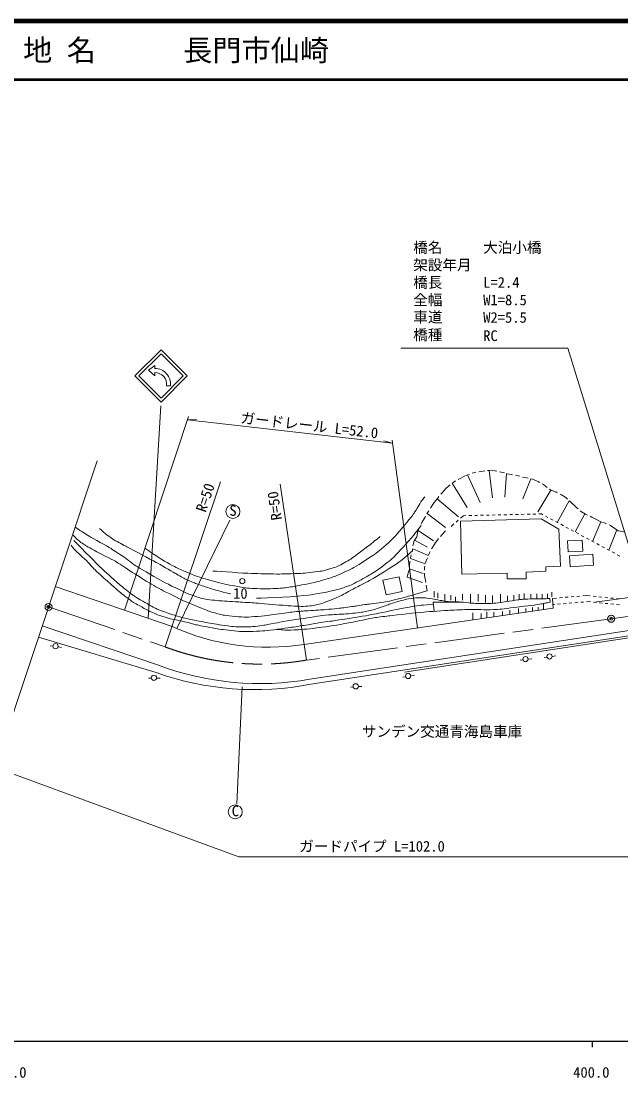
# Model space of a CAD drawing. Units: millimetres, scale not verified. Extents: x 40000 to 680000, y 20000 to 380000.
# Drawn here: x 370040 to 472914, y 198715 to 380000 of the extents above; entities that cross this region are included whole.
import ezdxf
from ezdxf.enums import TextEntityAlignment as Align

# ---------------------------------------------------------------- set-up
doc = ezdxf.new("R2010")
doc.units = ezdxf.units.MM
doc.header["$LTSCALE"] = 1000
doc.header["$PDMODE"] = 32
doc.header["$PDSIZE"] = 500
doc.linetypes.add('CHAIN', pattern=[18.5, 12, -1.5, 3.5, -1.5])
for name, color, linetype, lineweight in [('M-BGD', 7, 'Continuous', 13), ('M-BMK', 2, 'CHAIN', 13), ('M-STR-HTXT', 7, 'Continuous', 13), ('M-TTL', 2, 'Continuous', 140), ('M-TTL-BAND', 7, 'Continuous', 25), ('M-TTL-LINE', 7, 'Continuous', 50), ('M-TTL-TXT', 7, 'Continuous', 13), ('M-WORK', 1, 'Continuous', 13)]:
    doc.layers.add(name, color=color, linetype=linetype, lineweight=lineweight)
doc.layers.add('M-OTRS', color=6, linetype='Continuous')
doc.styles.add('ＭＳ ゴシック', font='')
doc.styles.get('ＭＳ ゴシック').set_extended_font_data('MS Gothic')

msp = doc.modelspace()

# ---------------------------------------------------------------- linework, layer by layer
at = {"layer": 'M-BGD'}
for centre in [(374738, 279506), (471247, 277472)]:
    msp.add_circle(centre, 600, dxfattribs=at)
msp.add_point((471247, 277472), dxfattribs=at)
at = {"layer": 'M-BMK'}
for p, q in [((471247, 277472), (541016, 287147)), ((374738, 279506), (394757, 272642)), ((471247, 277472), (418991, 270386))]:
    msp.add_line(p, q, dxfattribs=at)
msp.add_arc((411033, 316190), 46491, 249.507, 279.85616, dxfattribs=at)
at = {"layer": 'M-OTRS'}
msp.add_point((374738, 279506), dxfattribs=at)
at = {"layer": 'M-STR-HTXT'}
for p, q in [((398768, 312160), (387757, 278943)), ((400103, 311685), (398584, 311606)), ((398584, 311606), (433738, 307601)), ((432275, 308019), (433738, 307601)), ((433671, 308093), (438043, 275919)), ((407357, 236613), (479565, 236613))]:
    msp.add_line(p, q, dxfattribs=at)
msp.add_lwpolyline([(407357, 236613), (365587, 251984), (366557, 251824)], dxfattribs=at)
at = {"layer": 'M-TTL'}
msp.add_line((680000, 380000), (40000, 380000), dxfattribs=at)
at = {"layer": 'M-TTL-BAND'}
for p, q in [((40000, 205000), (579000, 205000)), ((468000, 205000), (468000, 204000))]:
    msp.add_line(p, q, dxfattribs=at)
at = {"layer": 'M-TTL-LINE'}
msp.add_line((40000, 370000), (680000, 370000), dxfattribs=at)
at = {"layer": 'M-TTL-TXT'}
msp.add_lwpolyline([(477312, 280192), (463803, 323920), (435159, 323920)], dxfattribs=at)
at = {"layer": 'M-WORK'}
for p, q in [((392999, 320948), (391874, 320110)), ((392999, 320948), (392999, 320395)), ((391874, 320110), (392999, 319153)), ((392999, 319695), (392999, 319153)), ((395672, 317445), (394967, 317445)), ((394005, 314016), (391810, 277553)), ((383072, 304567), (365047, 250363)), ((449292, 302803), (448790, 302728)), ((449560, 302836), (449292, 302803)), ((450324, 302931), (450056, 302898)), ((450324, 302931), (450868, 298212)), ((450325, 302931), (450324, 302931)), ((451319, 302846), (450325, 302931)), ((451375, 302838), (451319, 302846)), ((451633, 302788), (451375, 302838)), ((404257, 300963), (394757, 272642)), ((444304, 300972), (444220, 300918)), ((444549, 301109), (444304, 300972)), ((445230, 301489), (444986, 301353)), ((446108, 301936), (445230, 301489)), ((446673, 302172), (446108, 301936)), ((446605, 302145), (448754, 297418)), ((446923, 302263), (446673, 302172)), ((447643, 302526), (447393, 302434)), ((447764, 302556), (447643, 302526)), ((448031, 302601), (447764, 302556)), ((448790, 302728), (448524, 302683)), ((452382, 302644), (452124, 302694)), ((452701, 302561), (452382, 302644)), ((452966, 302490), (452701, 302561)), ((453269, 302404), (452983, 298317)), ((453714, 302290), (453449, 302361)), ((454075, 302226), (453714, 302290)), ((454345, 302181), (454075, 302226)), ((455108, 302053), (454838, 302098)), ((455303, 302000), (455108, 302053)), ((455565, 301921), (455303, 302000)), ((456306, 301699), (456044, 301778)), ((457465, 301505), (456115, 298063)), ((456727, 301624), (456306, 301699)), ((456995, 301577), (456727, 301624)), ((457756, 301446), (457488, 301492)), ((458447, 301142), (457756, 301446)), ((458729, 300996), (458447, 301142)), ((458969, 300862), (458729, 300996)), ((414486, 300584), (418991, 270386)), ((442851, 299761), (442249, 299083)), ((443424, 300284), (442851, 299761)), ((443626, 300445), (443424, 300284)), ((446578, 296574), (443960, 300725)), ((444220, 300918), (444018, 300757)), ((460893, 299523), (458657, 295820)), ((459645, 300485), (459405, 300618)), ((460072, 300156), (459645, 300485)), ((460285, 299992), (460072, 300156)), ((460893, 299523), (460681, 299687)), ((461736, 299237), (460893, 299523)), ((461829, 299194), (461736, 299237)), ((462067, 299070), (461829, 299194)), ((440896, 297415), (440430, 296709)), ((440917, 297444), (440896, 297415)), ((441493, 298180), (440917, 297444)), ((445064, 294949), (441380, 298041)), ((441711, 298440), (441493, 298180)), ((442249, 299083), (442032, 298824)), ((464072, 297714), (461971, 294018)), ((462748, 298714), (462510, 298838)), ((463456, 298259), (462748, 298714)), ((463527, 298199), (463456, 298259)), ((463735, 298012), (463527, 298199)), ((464315, 297492), (464107, 297679)), ((465041, 296825), (464315, 297492)), ((439823, 295738), (439652, 295457)), ((442829, 293114), (439692, 295524)), ((439994, 296012), (439823, 295738)), ((440430, 296709), (440259, 296436)), ((465385, 296491), (465041, 296825)), ((465584, 296311), (465385, 296491)), ((466154, 295796), (465955, 295976)), ((466871, 295414), (466154, 295796)), ((405839, 294366), (396727, 275790)), ((438747, 293944), (438632, 293702)), ((438773, 293989), (438747, 293944)), ((439222, 294749), (438773, 293989)), ((439392, 295030), (439222, 294749)), ((444273, 293746), (443778, 293319)), ((445030, 294399), (444651, 294072)), ((445903, 295152), (445409, 294725)), ((446343, 295162), (445903, 295152)), ((447343, 295185), (446843, 295173)), ((448343, 295208), (447843, 295197)), ((449343, 295232), (448843, 295220)), ((450342, 295255), (449843, 295243)), ((451342, 295278), (450842, 295267)), ((452342, 295302), (451842, 295290)), ((453342, 295325), (452842, 295313)), ((454341, 295348), (453841, 295337)), ((455341, 295372), (454841, 295360)), ((456341, 295395), (455841, 295383)), ((457341, 295418), (456841, 295407)), ((458340, 295442), (457840, 295430)), ((459281, 295464), (458840, 295453)), ((459524, 295333), (459281, 295464)), ((460405, 294859), (459965, 295096)), ((461286, 294386), (460846, 294623)), ((462167, 293913), (461727, 294149)), ((465053, 292363), (466747, 295476)), ((467175, 295267), (466871, 295414)), ((467929, 294903), (467625, 295050)), ((468756, 294505), (467929, 294903)), ((468070, 290741), (469487, 294104)), ((469478, 294107), (468756, 294505)), ((470225, 293902), (469478, 294107)), ((470233, 293899), (470225, 293902)), ((470460, 293789), (470233, 293899)), ((438086, 292480), (437897, 291536)), ((438303, 293009), (438086, 292480)), ((440788, 290871), (438129, 292593)), ((438418, 293250), (438303, 293009)), ((442814, 292550), (442182, 291856)), ((463048, 293440), (462608, 293676)), ((463929, 292966), (463489, 293203)), ((464810, 292493), (464370, 292730)), ((465691, 292020), (465251, 292256)), ((470879, 289232), (472218, 292723)), ((471136, 293459), (470909, 293570)), ((471895, 292953), (471136, 293459)), ((472451, 292582), (471895, 292953)), ((473405, 292360), (472451, 292582)), ((437284, 290214), (437255, 289962)), ((437472, 290827), (437284, 290214)), ((437897, 291536), (437472, 290827)), ((439727, 289743), (437542, 290951)), ((441103, 290540), (440595, 289702)), ((441436, 290968), (441103, 290540)), ((441648, 291221), (441436, 290968)), ((442182, 291856), (441970, 291603)), ((466572, 291546), (466131, 291783)), ((467453, 291073), (467012, 291310)), ((468334, 290600), (467893, 290837)), ((468427, 280298), (540504, 290292)), ((469215, 290127), (468774, 290363)), ((436967, 288460), (436898, 288205)), ((437166, 289198), (437097, 288943)), ((437168, 289213), (437166, 289198)), ((437197, 289465), (437168, 289213)), ((437201, 289471), (439864, 288300)), ((440024, 288652), (439917, 288402)), ((440080, 288762), (440024, 288652)), ((440218, 289013), (440080, 288762)), ((440595, 289702), (440457, 289451)), ((470096, 289653), (469655, 289890)), ((470977, 289180), (470536, 289417)), ((471857, 288707), (471417, 288944)), ((472738, 288234), (472298, 288470)), ((436670, 286908), (436646, 285964)), ((436697, 287105), (436670, 286908)), ((436745, 287374), (436697, 287105)), ((439367, 286896), (436817, 287806)), ((436882, 288136), (436834, 287867)), ((436898, 288205), (436882, 288136)), ((439302, 286495), (439250, 286229)), ((439451, 287252), (439398, 286986)), ((439613, 287694), (439451, 287252)), ((439720, 287943), (439613, 287694)), ((436363, 285114), (436251, 284584)), ((436646, 285964), (436363, 285114)), ((439023, 285255), (436656, 286054)), ((439250, 286229), (439231, 286071)), ((439231, 286071), (439232, 285800)), ((439234, 285300), (439235, 285029)), ((439235, 285029), (439248, 284874)), ((439248, 284874), (439380, 284022)), ((375903, 283008), (395930, 276141)), ((438902, 283689), (436251, 284584)), ((439380, 284022), (439434, 283712)), ((439521, 283220), (439575, 282910)), ((439575, 282910), (439694, 282280)), ((440867, 282192), (440867, 281175)), ((441503, 281936), (441503, 281013)), ((442719, 281682), (442719, 280499)), ((443735, 281513), (443735, 280666)), ((444539, 281250), (444539, 280371)), ((445768, 281683), (445768, 280691)), ((447093, 281681), (447093, 280147)), ((448418, 281694), (448418, 280456)), ((449673, 281518), (449673, 280246)), ((450886, 281439), (450886, 280130)), ((452281, 281676), (452281, 280268)), ((453476, 281428), (453476, 280439)), ((454571, 281518), (454571, 280617)), ((455457, 281696), (455457, 280750)), ((456300, 281781), (456300, 280826)), ((457464, 281682), (457464, 280872)), ((458488, 281768), (458488, 280896)), ((459407, 281688), (459407, 280911)), ((460306, 281773), (460306, 280924)), ((461054, 282022), (461054, 281259)), ((461167, 280974), (461879, 281032)), ((462378, 281072), (462876, 281112)), ((463374, 281153), (463873, 281193)), ((464371, 281233), (464870, 281273)), ((465368, 281314), (465866, 281354)), ((466365, 281394), (467078, 281452)), ((467078, 281452), (467667, 281391)), ((468165, 281340), (468662, 281289)), ((469159, 281237), (469657, 281186)), ((470154, 281135), (470651, 281084)), ((471149, 281032), (471646, 280981)), ((461301, 279305), (418588, 273088)), ((440878, 278751), (440721, 280331)), ((440721, 280331), (445608, 280331)), ((455380, 279216), (455380, 278443)), ((456637, 279224), (456637, 278626)), ((457755, 279388), (457755, 278789)), ((458723, 279479), (458723, 278929)), ((459656, 280103), (459656, 279065)), ((460786, 280299), (460724, 280928)), ((461167, 280974), (461301, 279305)), ((461540, 279944), (461252, 279921)), ((462537, 280025), (462038, 279985)), ((463534, 280105), (463035, 280065)), ((464530, 280186), (464032, 280146)), ((465527, 280266), (465029, 280226)), ((466524, 280347), (466025, 280307)), ((467311, 280410), (467022, 280387)), ((467715, 280370), (467311, 280410)), ((468710, 280269), (468213, 280319)), ((469705, 280169), (469208, 280219)), ((470700, 280069), (470202, 280119)), ((471695, 279968), (471197, 280018)), ((472144, 280930), (472641, 280879)), ((472690, 279868), (472192, 279918)), ((499688, 278426), (419712, 266233)), ((447549, 278464), (447549, 277303)), ((448964, 278388), (448964, 277509)), ((449917, 278640), (449917, 277648)), ((451121, 278634), (451121, 277823)), ((452635, 278709), (452635, 278043)), ((453894, 278963), (453894, 278227)), ((373654, 276244), (393584, 269504)), ((486951, 276129), (435778, 268326)), ((373016, 274328), (393199, 268231)), ((375000, 272822), (375483, 272760)), ((376365, 272648), (376982, 272570)), ((455637, 270358), (456119, 270424)), ((457001, 270544), (457617, 270628)), ((459769, 270821), (460251, 270887)), ((461133, 271007), (461749, 271091)), ((391891, 267287), (392378, 267285)), ((393268, 267281), (393889, 267278)), ((435512, 267472), (435994, 267538)), ((436875, 267658), (437491, 267742)), ((407023, 245710), (407965, 265810)), ((426510, 265751), (426995, 265783)), ((427883, 265841), (428503, 265882))]:
    msp.add_line(p, q, dxfattribs=at)
for points in [[(398542, 319127), (394042, 323627), (389542, 319127), (394042, 314627)], [(397835, 319127), (394042, 322920), (390249, 319127), (394042, 315334)], [(445417, 294233), (445653, 285119), (453417, 285271), (453417, 284338), (456691, 284338), (456691, 285491), (460045, 285642), (460045, 286403), (462569, 286479), (462288, 292846), (459235, 294600)], [(463754, 290833), (466286, 290966), (466384, 289094), (463852, 288961)], [(464085, 288278), (468091, 288558), (468222, 286687), (464215, 286407)], [(432110, 284083), (434868, 284669), (435398, 282175), (432640, 281589)]]:
    msp.add_lwpolyline(points, close=True, dxfattribs=at)
msp.add_lwpolyline([(503857, 278484), (500604, 279480), (419564, 267086)], dxfattribs=at)
for centre, radius in [((406370, 295877), 1200), ((407978, 283937), 450), ((375933, 272771), 450), ((456551, 270551), 450), ((460683, 271014), 450), ((392823, 267350), 450), ((436425, 267665), 450), ((427435, 265880), 450), ((406772, 244351), 1200)]:
    msp.add_circle(centre, radius, dxfattribs=at)
for centre, radius, start, end in [((393007, 317716), 2679, 354.19043, 90.17412), ((393007, 317716), 1979, 352.12421, 90.23571), ((412341, 312326), 39732, 245.60549, 279.04639), ((411033, 316190), 49840, 249.507, 279.85616), ((410138, 316109), 50787, 250.51685, 280.86601)]:
    msp.add_arc(centre, radius, start, end, dxfattribs=at)
for points, knots in [([(439274, 298416), (439180, 298302), (438912, 297948), (438828, 297826), (438743, 297702), (438510, 297315), (438431, 297188), (438253, 296900), (437737, 296025), (437544, 295747), (437327, 295433), (436626, 294529), (436386, 294234), (435928, 293672), (434561, 291980), (434056, 291461), (433530, 290922), (431846, 289410), (431244, 288959), (430454, 288366), (427970, 286744), (427112, 286254), (426514, 285912), (424627, 285062), (423986, 284810), (423425, 284589), (421699, 284043), (421115, 283893), (420381, 283704), (418150, 283257), (417405, 283117), (416952, 283031), (415587, 282808), (415129, 282763), (414547, 282705), (412794, 282605), (412210, 282603), (411545, 282602), (409552, 282671), (408892, 282747), (408101, 282837), (405750, 283255), (404974, 283429), (404106, 283623), (401521, 284298), (400678, 284584), (399846, 284867), (397409, 285888), (396617, 286270), (395981, 286577), (394148, 287645), (393551, 288024), (393107, 288306), (392098, 288999), (391281, 289574)], [0, 0, 0, 0, 1, 1, 1, 2, 2, 2, 3, 3, 3, 4, 4, 4, 5, 5, 5, 6, 6, 6, 7, 7, 7, 8, 8, 8, 9, 9, 9, 10, 10, 10, 11, 11, 11, 12, 12, 12, 13, 13, 13, 14, 14, 14, 15, 15, 15, 16, 16, 16, 17, 17, 17, 18, 18, 18, 18]), ([(378864, 291912), (378984, 291780), (379359, 291395), (379489, 291271), (379611, 291154), (379992, 290816), (380125, 290712), (380282, 290589), (380770, 290241), (380940, 290138), (381290, 289926), (382363, 289331), (382723, 289138), (383415, 288769), (385519, 287717), (386200, 287329), (386681, 287055), (388061, 286128), (388527, 285830), (389121, 285450), (390901, 284304), (391504, 283938), (392007, 283632), (393536, 282745), (394057, 282471), (394818, 282071), (397131, 280927), (397915, 280574), (398794, 280179), (401462, 279057), (402370, 278732), (402867, 278555), (404400, 278152), (404920, 278071), (405661, 277956), (407904, 277755), (408654, 277757), (409450, 277759), (411829, 278000), (412620, 278087), (413284, 278161), (415263, 278479), (415926, 278560), (416472, 278626), (418116, 278776), (418664, 278819), (419263, 278866), (421063, 278964), (421662, 279011), (422312, 279061), (424259, 279231), (424906, 279303), (425371, 279355), (426757, 279567), (427220, 279634), (427669, 279699), (429014, 279903), (429463, 279964), (430081, 280049), (431942, 280253), (432556, 280366), (433177, 280480), (435016, 280933), (435625, 281098), (436418, 281312), (438632, 281956), (439694, 282280)], [0, 0, 0, 0, 1, 1, 1, 2, 2, 2, 3, 3, 3, 4, 4, 4, 5, 5, 5, 6, 6, 6, 7, 7, 7, 8, 8, 8, 9, 9, 9, 10, 10, 10, 11, 11, 11, 12, 12, 12, 13, 13, 13, 14, 14, 14, 15, 15, 15, 16, 16, 16, 17, 17, 17, 18, 18, 18, 19, 19, 19, 20, 20, 20, 21, 21, 21, 22, 22, 22, 22]), ([(437138, 289080), (436661, 288627), (435126, 287379), (434585, 287004), (433698, 286389), (430943, 284683), (430012, 284137), (429546, 283864), (428084, 283164), (427607, 282913), (427028, 282608), (425322, 281640), (424733, 281358), (424213, 281109), (422609, 280460), (422068, 280262), (421799, 280162), (420965, 279936), (420686, 279870), (420459, 279817), (419770, 279692), (419539, 279668), (419250, 279638), (418379, 279593), (418089, 279601), (417400, 279620), (415336, 279752), (414648, 279803), (413773, 279867), (411151, 280108), (410276, 280175), (409702, 280218), (407976, 280319), (407401, 280355), (406772, 280394), (404884, 280490), (404256, 280546), (403691, 280596), (401994, 280764), (401440, 280883), (400902, 280998), (399324, 281494), (398817, 281707), (397903, 282093), (395229, 283408), (394352, 283873), (393451, 284351), (390800, 285877), (389937, 286419), (389467, 286715), (388154, 287740), (387697, 288055), (387258, 288358), (385915, 289234), (385458, 289509), (384722, 289950), (382470, 291199), (381731, 291634), (381425, 291813), (380527, 292385), (380230, 292578), (380041, 292701), (379666, 292949), (379292, 293199)], [0, 0, 0, 0, 1, 1, 1, 2, 2, 2, 3, 3, 3, 4, 4, 4, 5, 5, 5, 6, 6, 6, 7, 7, 7, 8, 8, 8, 9, 9, 9, 10, 10, 10, 11, 11, 11, 12, 12, 12, 13, 13, 13, 14, 14, 14, 15, 15, 15, 16, 16, 16, 17, 17, 17, 18, 18, 18, 19, 19, 19, 20, 20, 20, 21, 21, 21, 21]), ([(383474, 292953), (383727, 292718), (384518, 292049), (384792, 291840), (385035, 291654), (385794, 291137), (386057, 290980), (386472, 290731), (387752, 290045), (388179, 289816), (389181, 289279), (392207, 287698), (393204, 287152), (393849, 286798), (395753, 285680), (396391, 285313), (396735, 285116), (397760, 284510), (398115, 284332), (398438, 284170), (399438, 283747), (399775, 283617), (400178, 283462), (401404, 283040), (401816, 282908), (402322, 282747), (403849, 282290), (404362, 282150), (404690, 282060), (405681, 281825), (406015, 281762)], [0, 0, 0, 0, 1, 1, 1, 2, 2, 2, 3, 3, 3, 4, 4, 4, 5, 5, 5, 6, 6, 6, 7, 7, 7, 8, 8, 8, 9, 9, 9, 10, 10, 10, 10]), ([(410391, 281002), (412184, 280969), (417558, 281334), (419341, 281518), (420298, 281617), (423133, 282185), (424068, 282410), (424581, 282534), (426084, 283047), (426569, 283257), (427131, 283500), (428750, 284372), (429284, 284673), (429694, 284904), (430899, 285642), (431282, 285915), (431776, 286266), (433224, 287375), (433667, 287790), (434303, 288386), (436093, 290296), (436665, 290954), (437070, 291419), (438072, 292679), (438683, 293483)], [0, 0, 0, 0, 1, 1, 1, 2, 2, 2, 3, 3, 3, 4, 4, 4, 5, 5, 5, 6, 6, 6, 7, 7, 7, 8, 8, 8, 8]), ([(378604, 290120), (378727, 289936), (379137, 289412), (379286, 289249), (379435, 289086), (379926, 288640), (380089, 288491), (380229, 288364), (380660, 287997), (380798, 287867), (380971, 287704), (381478, 287198), (381641, 287024), (381819, 286834), (382317, 286228), (382505, 286046), (382948, 285617), (384327, 284383), (384788, 283973), (385258, 283554), (386671, 282299), (387159, 281900), (387547, 281582), (388748, 280669), (389165, 280389), (389494, 280169), (390534, 279597), (390880, 279405), (391127, 279268), (391875, 278865), (392131, 278744), (392460, 278588), (393461, 278145), (393804, 278022), (394170, 277892), (395292, 277575), (395669, 277483), (396209, 277350), (397847, 277025), (398389, 276897), (398712, 276820), (399667, 276532), (399991, 276458), (400470, 276349), (401919, 276075), (402403, 275986), (402798, 275913), (403987, 275704), (404386, 275652), (405069, 275562), (407121, 275296), (407809, 275274), (408613, 275248), (411026, 275346), (411827, 275414), (412705, 275488), (415322, 275860), (416195, 275980), (416729, 276054), (418330, 276296), (418863, 276382), (419251, 276444), (420411, 276662), (420800, 276723), (421365, 276811), (423066, 277043), (423633, 277124), (424223, 277208), (425996, 277452), (426584, 277549), (427375, 277679), (429740, 278105), (430527, 278257), (431374, 278422), (433907, 278961), (434753, 279131), (435224, 279226), (436640, 279500), (437114, 279580), (437424, 279632), (438360, 279757), (438672, 279792), (439068, 279837), (440071, 279939), (440754, 280004)], [0, 0, 0, 0, 1, 1, 1, 2, 2, 2, 3, 3, 3, 4, 4, 4, 5, 5, 5, 6, 6, 6, 7, 7, 7, 8, 8, 8, 9, 9, 9, 10, 10, 10, 11, 11, 11, 12, 12, 12, 13, 13, 13, 14, 14, 14, 15, 15, 15, 16, 16, 16, 17, 17, 17, 18, 18, 18, 19, 19, 19, 20, 20, 20, 21, 21, 21, 22, 22, 22, 23, 23, 23, 24, 24, 24, 25, 25, 25, 26, 26, 26, 27, 27, 27, 28, 28, 28, 28]), ([(379100, 290901), (380123, 289819), (383276, 286655), (384354, 285628), (385001, 285012), (387034, 283264), (387722, 282693), (388100, 282380), (389273, 281487), (389678, 281209), (389979, 281004), (390929, 280462), (391246, 280282), (391607, 280077), (392693, 279466), (393068, 279287), (393368, 279143), (394300, 278785), (394613, 278673), (395060, 278512), (396411, 278057), (396866, 277921), (397260, 277802), (398454, 277488), (398856, 277398), (399382, 277280), (400972, 276974), (401503, 276879), (402019, 276786), (403570, 276539), (404087, 276458), (404438, 276404), (405489, 276248), (405841, 276205), (406101, 276174), (406881, 276095), (407142, 276086), (407556, 276071), (408802, 276060), (409216, 276086), (409755, 276120), (411364, 276310), (411898, 276390), (412319, 276452), (413572, 276718), (413991, 276797), (414416, 276877), (415690, 277114), (416116, 277184), (416719, 277284), (418531, 277553), (419135, 277646), (419574, 277713), (420888, 277927), (421328, 277983), (421688, 278029), (422774, 278131), (423137, 278158), (423703, 278200), (425404, 278280), (425970, 278327), (426511, 278371), (428132, 278528), (428668, 278614), (429059, 278676), (430215, 278957), (430594, 279069), (431081, 279213), (432516, 279731), (432998, 279891), (433407, 280028), (434637, 280432), (435052, 280552), (435271, 280616), (435941, 280769), (436166, 280811), (436478, 280868), (437418, 281022), (437734, 281047), (438067, 281073), (439069, 281085), (439402, 281061), (439699, 281040), (440576, 280875), (440869, 280825), (441140, 280779), (441951, 280628), (442222, 280582), (442437, 280546), (443083, 280433), (443300, 280416), (443758, 280382), (445136, 280365), (445594, 280332), (445896, 280311), (446793, 280163), (447095, 280147), (447646, 280116), (449302, 280094), (449854, 280096), (450171, 280097), (451123, 280134), (451439, 280163), (451819, 280199), (452954, 280361), (453331, 280416), (453710, 280472), (454841, 280666), (455220, 280720), (455396, 280745), (455926, 280804), (456103, 280815), (456447, 280837), (457479, 280874), (457823, 280883), (458403, 280897), (460144, 280924), (460724, 280928)], [0, 0, 0, 0, 1, 1, 1, 2, 2, 2, 3, 3, 3, 4, 4, 4, 5, 5, 5, 6, 6, 6, 7, 7, 7, 8, 8, 8, 9, 9, 9, 10, 10, 10, 11, 11, 11, 12, 12, 12, 13, 13, 13, 14, 14, 14, 15, 15, 15, 16, 16, 16, 17, 17, 17, 18, 18, 18, 19, 19, 19, 20, 20, 20, 21, 21, 21, 22, 22, 22, 23, 23, 23, 24, 24, 24, 25, 25, 25, 26, 26, 26, 27, 27, 27, 28, 28, 28, 29, 29, 29, 30, 30, 30, 31, 31, 31, 32, 32, 32, 33, 33, 33, 34, 34, 34, 35, 35, 35, 36, 36, 36, 37, 37, 37, 38, 38, 38, 39, 39, 39, 39]), ([(431633, 291570), (430686, 290792), (427763, 288556), (426764, 287846), (426377, 287570), (425135, 286866), (424714, 286648), (424498, 286536), (423819, 286272), (423587, 286198), (423204, 286075), (422040, 285735), (421643, 285665), (420996, 285552), (419037, 285334), (418382, 285287), (417581, 285231), (415171, 285156), (414368, 285152), (413403, 285148), (410506, 285204), (409542, 285247), (408223, 285306), (404272, 285579), (402954, 285662), (402948, 285662), (402930, 285662), (402924, 285662)], [0, 0, 0, 0, 1, 1, 1, 2, 2, 2, 3, 3, 3, 4, 4, 4, 5, 5, 5, 6, 6, 6, 7, 7, 7, 8, 8, 8, 9, 9, 9, 9]), ([(413857, 275659), (414317, 275612), (414995, 275556), (415263, 275547), (415668, 275532), (416883, 275538), (417287, 275564), (417982, 275608), (420061, 275813), (420752, 275900), (421622, 276009), (424222, 276397), (425086, 276541), (425563, 276620), (426980, 276923), (427454, 277016), (428125, 277148), (430136, 277555), (430810, 277667), (431303, 277749), (432792, 277931), (433289, 277988), (434451, 278121), (437938, 278516), (439103, 278621), (440010, 278703), (442739, 278871), (443649, 278924), (444279, 278961), (446169, 279064), (446799, 279074), (447456, 279085), (449425, 279024), (450081, 279027), (450492, 279029), (451726, 279059), (452135, 279098), (452880, 279169), (455101, 279487), (455843, 279578), (456281, 279631), (457598, 279757), (458036, 279814), (458277, 279845), (458994, 279972), (459233, 280016), (459382, 280043), (459826, 280142), (459975, 280168), (460137, 280196), (460462, 280248), (460786, 280299)], [0, 0, 0, 0, 1, 1, 1, 2, 2, 2, 3, 3, 3, 4, 4, 4, 5, 5, 5, 6, 6, 6, 7, 7, 7, 8, 8, 8, 9, 9, 9, 10, 10, 10, 11, 11, 11, 12, 12, 12, 13, 13, 13, 14, 14, 14, 15, 15, 15, 16, 16, 16, 17, 17, 17, 17])]:
    msp.add_open_spline(points, degree=3, knots=knots, dxfattribs=at)

# ---------------------------------------------------------------- texts
at = {"layer": 'M-STR-HTXT', "style": 'ＭＳ ゴシック'}
for s, p in [('橋名', (437299, 339709)), ('大泊小橋', (449299, 339709)), ('架設年月', (437299, 336709)), ('橋長', (437299, 333709)), ('L=2.4', (449299, 333709)), ('全幅', (437299, 330709)), ('W1=8.5', (449299, 330709)), ('車道', (437299, 327769)), ('W2=5.5', (449299, 327709)), ('橋種', (437299, 324709)), ('RC', (449299, 324572))]:
    msp.add_text(s, height=1833, dxfattribs=at).set_placement(p, align=Align.BOTTOM_LEFT)
msp.add_text('ガードレール L=52.0', height=1833, rotation=353.5, dxfattribs=at).set_placement((419316, 309200), align=Align.BOTTOM_CENTER)
for s, p in [('サンデン交通青海島車庫', (442243, 256676)), ('ガードパイプ L=102.0', (430231, 236981))]:
    msp.add_text(s, height=1833, dxfattribs=at).set_placement(p, align=Align.BOTTOM_CENTER)
at = {"layer": 'M-TTL-BAND', "style": 'ＭＳ ゴシック'}
for s, p in [('300.0', (367844, 198195)), ('400.0', (467844, 198195))]:
    msp.add_text(s, height=1833, dxfattribs=at).set_placement(p, align=Align.BOTTOM_CENTER)
at = {"layer": 'M-TTL-TXT', "style": 'ＭＳ ゴシック'}
msp.add_text('地 名      長門市仙崎', height=3666, dxfattribs=at).set_placement((370380, 375000), align=Align.MIDDLE_LEFT)
at = {"layer": 'M-WORK', "style": 'ＭＳ ゴシック'}
for s, rotation, p in [('R=50', 71.498, (403005, 297801)), ('R=50', 98.498, (414967, 297068)), ('10', 359.998, (407641, 280355))]:
    msp.add_text(s, height=1833, rotation=rotation, dxfattribs=at).set_placement(p, align=Align.BOTTOM_CENTER)
for s, p in [('S', (406379, 294575)), ('C', (406781, 243049))]:
    msp.add_text(s, height=1833, dxfattribs=at).set_placement(p, align=Align.BOTTOM_CENTER)

doc.saveas('drawing.dxf')
